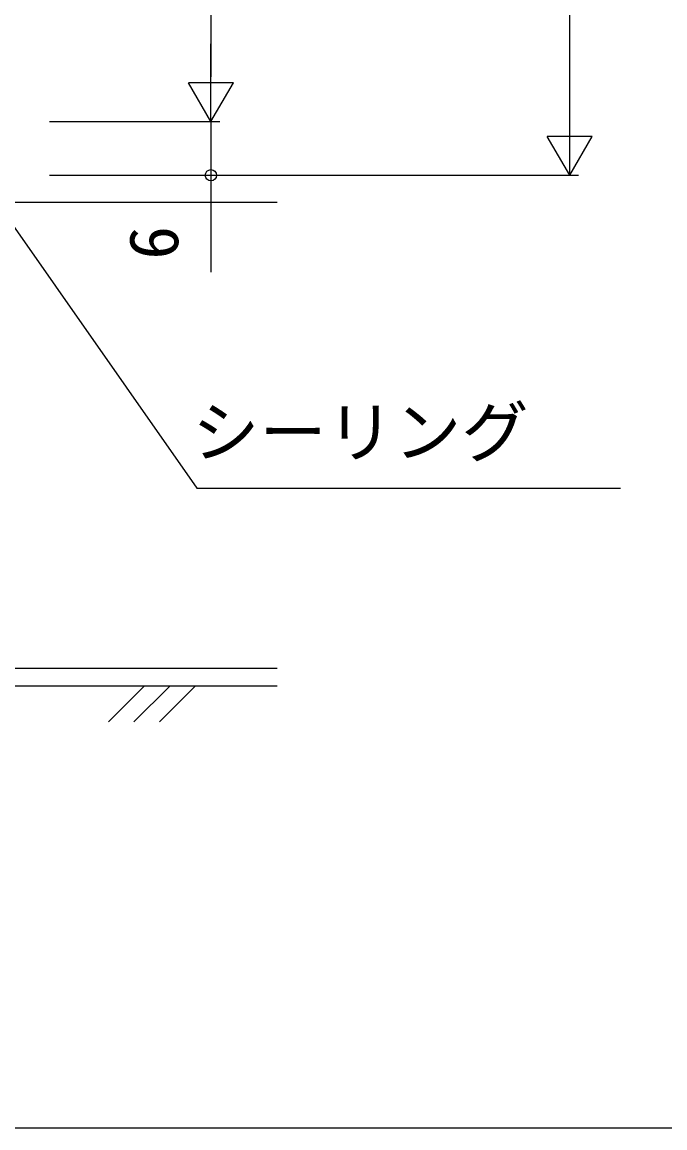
# Model space of a CAD drawing. Units: millimetres, scale not verified. Extents: x -437 to 438, y -281 to 279.
# Drawn here: x -248.3 to -176.6, y -281.2 to -157.8 of the extents above; entities that cross this region are included whole.
import ezdxf
from ezdxf.enums import TextEntityAlignment as Align

# ---------------------------------------------------------------- set-up
doc = ezdxf.new("R2010")
doc.units = ezdxf.units.MM
doc.header["$LTSCALE"] = 2
for name, color, linetype in [('0-7_YKK_D', 6, 'Continuous'), ('0-8_YKK_ZWAK', 7, 'Continuous'), ('0-9_YSS_K', 3, 'Continuous')]:
    doc.layers.add(name, color=color, linetype=linetype)
doc.styles.add('ＭＳ ゴシック', font='')
doc.styles.get('ＭＳ ゴシック').set_extended_font_data('MS Gothic')

msp = doc.modelspace()

# ---------------------------------------------------------------- linework, layer by layer
at = {"layer": '0-7_YKK_D'}
for p, q in [((-187.2, -169.908), (-187.2, 95.825)), ((-227.2, 85.826), (-227.2, -163.908)), ((-227.2, -168.908), (-227.2, -160.248)), ((-227.2, -168.908), (-229.7, -164.578)), ((-224.7, -164.578), (-229.7, -164.578)), ((-227.2, -168.908), (-224.7, -164.578)), ((-187.2, -174.908), (-187.2, -166.248)), ((-245.2, -168.908), (-226.2, -168.908)), ((-245.2, -168.908), (-226.2, -168.908)), ((-187.2, -174.908), (-189.7, -170.578)), ((-184.7, -170.578), (-189.7, -170.578)), ((-187.2, -174.908), (-184.7, -170.578)), ((-245.2, -174.908), (-226.2, -174.908)), ((-245.2, -174.908), (-186.2, -174.908))]:
    msp.add_line(p, q, dxfattribs=at)
for points in [[(-227.2, -168.908), (-227.2, -174.908), (-227.2, -185.719)], [(-253.907, -173.929), (-252.444, -176.018), (-228.786, -209.805), (-181.528, -209.805)]]:
    msp.add_lwpolyline(points, dxfattribs=at)
msp.add_circle((-227.2, -174.908), 0.637, dxfattribs=at)
at = {"layer": '0-8_YKK_ZWAK'}
msp.add_lwpolyline([(-436.8, -281.2), (438.2, -281.2), (438.2, 243.8)], dxfattribs=at)
at = {"layer": '0-9_YSS_K'}
for p, q in [((-249.8, -177.908), (-219.8, -177.908)), ((-329.8, -229.908), (-219.8, -229.908)), ((-219.8, -231.908), (-327.8, -231.908)), ((-238.609, -235.889), (-234.628, -231.908)), ((-231.8, -231.908), (-235.781, -235.889)), ((-232.952, -235.889), (-228.972, -231.908))]:
    msp.add_line(p, q, dxfattribs=at)

# ---------------------------------------------------------------- texts
at = {"layer": '0-7_YKK_D', "style": 'ＭＳ ゴシック'}
msp.add_text('6', height=5.499, rotation=90, dxfattribs=at).set_placement((-229.2, -184.316), align=Align.BOTTOM_LEFT)
msp.add_text('シーリング', height=5.499, dxfattribs=at).set_placement((-229.297, -207.953), align=Align.BOTTOM_LEFT)

doc.saveas('drawing.dxf')
